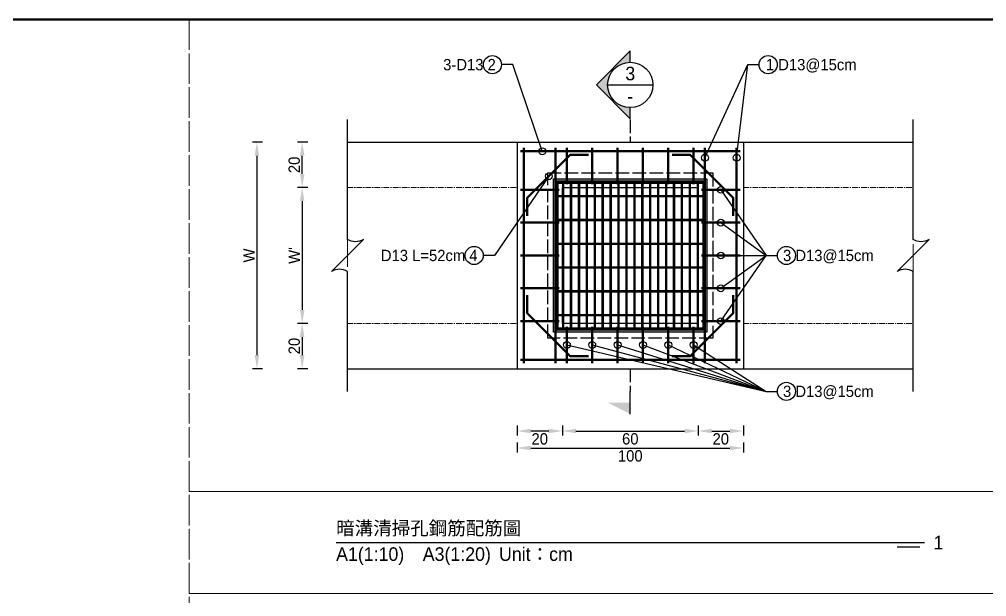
# Model space of a CAD drawing. Extents: x -7340 to 3675, y -3342 to 777.
# Drawn here: x -855 to -427.5, y -254.9 to 0 of the extents above; entities that cross this region are included whole.
import ezdxf
from ezdxf import colors
from ezdxf.entities.mleader import LeaderData, LeaderLine
from ezdxf.math import Vec2, Vec3

# ---------------------------------------------------------------- set-up
doc = ezdxf.new("R2010")
doc.units = 0
doc.header["$MEASUREMENT"] = 0
doc.linetypes.add('ACAD_ISO02W100', pattern=[15, 12, -3])
doc.linetypes.add('CENTERX2', pattern=[4, 2.5, -0.5, 0.5, -0.5])
for name, color, linetype, lineweight in [('一、3.基本-變更', 1, 'Continuous', 50), ('二、1.繪圖-既有設施', 8, 'Continuous', 20), ('二、2.繪圖-施作項目', 181, 'Continuous', 30), ('二、5.繪圖-鋼筋', 60, 'Continuous', 50), ('二、6.繪圖-其他施作項目', 35, 'Continuous', 30)]:
    doc.layers.add(name, color=color, linetype=linetype, lineweight=lineweight)
doc.layers.add('一、4.基本-隱藏', color=9, linetype='ACAD_ISO02W100', lineweight=20, plot=False)
doc.layers.add('三、3.文字-註解文字', color=2, linetype='Continuous')
doc.styles.add('次圖名(詳圖)', font='MS PGothic.ttf', dxfattribs={"height": 6})
doc.styles.add('註解文字(詳圖)', font='MS PGothic.ttf', dxfattribs={"height": 5})
doc.dimstyles.new('註解文字(詳圖)', dxfattribs={"dimtxt": 5, "dimasz": 6, "dimexe": 2, "dimexo": 5, "dimgap": 1, "dimtad": 2, "dimzin": 0, "dimdsep": 46, "dimtxsty": '註解文字(詳圖)', "dimcen": 0.1, "dimclrd": 144, "dimclre": 144, "dimclrt": 256, "dimadec": 0, "dimazin": 0, "dimtfac": 1, "dimtofl": 0, "dimtmove": 0, "dimatfit": 3, "dimfxlon": 1, "dimtolj": 1, "dimtzin": 0, "dimlwd": -1, "dimlwe": -1, "dimarcsym": 1})
pattern_1 = [(45, (-2020.3608, 109.4043), (-2.65165, 2.65165), []), (45, (-2019.477, 109.4043), (-2.65165, 2.65165), []), (45, (-2018.593, 109.4043), (-2.65165, 2.65165), []), (45, (-2017.709, 109.4043), (-2.65165, 2.65165), [])]

# ---------------------------------------------------------------- blocks, each defined once
blk = doc.blocks.new('*D82')
at = {"layer": 'Defpoints', "color": 0, "transparency": 16777216}
for p in [(-635, -134.25), (-615, -134.25), (-635, -181.75)]:
    blk.add_point(p, dxfattribs=at)
at = {"layer": '三、3.文字-註解文字', "color": 144, "transparency": 16777216}
for p, q in [((-635, -179.25), (-635, -183.75)), ((-615, -179.25), (-615, -183.75)), ((-621, -181.75), (-629, -181.75))]:
    blk.add_line(p, q, dxfattribs=at)
for points in [[(-629, -180.75), (-629, -182.75), (-635, -181.75)], [(-621, -180.75), (-621, -182.75), (-615, -181.75)]]:
    blk.add_solid(points, dxfattribs=at)
at = {"layer": '三、3.文字-註解文字', "transparency": 16777216, "insert": (-625, -185.25), "char_height": 5, "attachment_point": 5, "style": '註解文字(詳圖)'}
blk.add_mtext('\\A1;20', dxfattribs=at)
blk = doc.blocks.new('*D83')
at = {"layer": 'Defpoints', "color": 0, "transparency": 16777216}
for p in [(-615, -134.25), (-555, -134.25), (-555, -181.75)]:
    blk.add_point(p, dxfattribs=at)
at = {"layer": '三、3.文字-註解文字', "color": 144, "transparency": 16777216}
for p, q in [((-615, -179.25), (-615, -183.75)), ((-555, -179.25), (-555, -183.75)), ((-609, -181.75), (-561, -181.75))]:
    blk.add_line(p, q, dxfattribs=at)
for points in [[(-609, -180.75), (-609, -182.75), (-615, -181.75)], [(-561, -180.75), (-561, -182.75), (-555, -181.75)]]:
    blk.add_solid(points, dxfattribs=at)
at = {"layer": '三、3.文字-註解文字', "transparency": 16777216, "insert": (-585, -185.25), "char_height": 5, "attachment_point": 5, "style": '註解文字(詳圖)'}
blk.add_mtext('\\A1;60', dxfattribs=at)
blk = doc.blocks.new('*D84')
at = {"layer": 'Defpoints', "color": 0, "transparency": 16777216}
for p in [(-555, -134.25), (-535, -134.25), (-535, -181.75)]:
    blk.add_point(p, dxfattribs=at)
at = {"layer": '三、3.文字-註解文字', "color": 144, "transparency": 16777216}
for p, q in [((-555, -179.25), (-555, -183.75)), ((-535, -179.25), (-535, -183.75)), ((-549, -181.75), (-541, -181.75))]:
    blk.add_line(p, q, dxfattribs=at)
for points in [[(-549, -180.75), (-549, -182.75), (-555, -181.75)], [(-541, -180.75), (-541, -182.75), (-535, -181.75)]]:
    blk.add_solid(points, dxfattribs=at)
at = {"layer": '三、3.文字-註解文字', "transparency": 16777216, "insert": (-545, -185.25), "char_height": 5, "attachment_point": 5, "style": '註解文字(詳圖)'}
blk.add_mtext('\\A1;20', dxfattribs=at)
blk = doc.blocks.new('*D85')
at = {"layer": 'Defpoints', "color": 0, "transparency": 16777216}
for p in [(-635, -154.25), (-535, -154.25), (-535, -189.25)]:
    blk.add_point(p, dxfattribs=at)
at = {"layer": '三、3.文字-註解文字', "color": 144, "transparency": 16777216}
for p, q in [((-635, -186.75), (-635, -191.25)), ((-535, -186.75), (-535, -191.25)), ((-629, -189.25), (-541, -189.25))]:
    blk.add_line(p, q, dxfattribs=at)
for points in [[(-629, -188.25), (-629, -190.25), (-635, -189.25)], [(-541, -188.25), (-541, -190.25), (-535, -189.25)]]:
    blk.add_solid(points, dxfattribs=at)
at = {"layer": '三、3.文字-註解文字', "transparency": 16777216, "insert": (-585, -192.75), "char_height": 5, "attachment_point": 5, "style": '註解文字(詳圖)'}
blk.add_mtext('\\A1;100', dxfattribs=at)
blk = doc.blocks.new('*D86')
at = {"layer": 'Defpoints', "color": 0, "transparency": 16777216}
for p in [(-730, -54.25), (-710, -54.25), (-710, -74.25)]:
    blk.add_point(p, dxfattribs=at)
at = {"layer": '三、3.文字-註解文字', "color": 144, "transparency": 16777216}
for p, q in [((-727.5, -54.25), (-732, -54.25)), ((-730, -68.25), (-730, -60.25)), ((-727.5, -74.25), (-732, -74.25))]:
    blk.add_line(p, q, dxfattribs=at)
for points in [[(-731, -60.25), (-729, -60.25), (-730, -54.25)], [(-731, -68.25), (-729, -68.25), (-730, -74.25)]]:
    blk.add_solid(points, dxfattribs=at)
at = {"layer": '三、3.文字-註解文字', "transparency": 16777216, "insert": (-733.5, -64.25), "char_height": 5, "attachment_point": 5, "rotation": 90, "style": '註解文字(詳圖)'}
blk.add_mtext('\\A1;20', dxfattribs=at)
blk = doc.blocks.new('*D87')
at = {"layer": 'Defpoints', "color": 0, "transparency": 16777216}
for p in [(-710, -74.25), (-730, -134.25), (-710, -134.25)]:
    blk.add_point(p, dxfattribs=at)
at = {"layer": '三、3.文字-註解文字', "color": 144, "transparency": 16777216}
for p, q in [((-727.5, -74.25), (-732, -74.25)), ((-730, -80.25), (-730, -128.25)), ((-727.5, -134.25), (-732, -134.25))]:
    blk.add_line(p, q, dxfattribs=at)
for points in [[(-731, -80.25), (-729, -80.25), (-730, -74.25)], [(-731, -128.25), (-729, -128.25), (-730, -134.25)]]:
    blk.add_solid(points, dxfattribs=at)
at = {"layer": '三、3.文字-註解文字', "transparency": 16777216, "insert": (-733.5, -104.25), "char_height": 5, "attachment_point": 5, "rotation": 90, "style": '註解文字(詳圖)'}
blk.add_mtext("\\A1;W'", dxfattribs=at)
blk = doc.blocks.new('*D88')
at = {"layer": 'Defpoints', "color": 0, "transparency": 16777216}
for p in [(-710, -134.25), (-730, -154.25), (-710, -154.25)]:
    blk.add_point(p, dxfattribs=at)
at = {"layer": '三、3.文字-註解文字', "color": 144, "transparency": 16777216}
for p, q in [((-727.5, -134.25), (-732, -134.25)), ((-730, -140.25), (-730, -148.25)), ((-727.5, -154.25), (-732, -154.25))]:
    blk.add_line(p, q, dxfattribs=at)
for points in [[(-731, -140.25), (-729, -140.25), (-730, -134.25)], [(-731, -148.25), (-729, -148.25), (-730, -154.25)]]:
    blk.add_solid(points, dxfattribs=at)
at = {"layer": '三、3.文字-註解文字', "transparency": 16777216, "insert": (-733.5, -144.25), "char_height": 5, "attachment_point": 5, "rotation": 90, "style": '註解文字(詳圖)'}
blk.add_mtext('\\A1;20', dxfattribs=at)
blk = doc.blocks.new('*D89')
at = {"layer": 'Defpoints', "color": 0, "transparency": 16777216}
for p in [(-710, -54.25), (-750, -154.25), (-710, -154.25)]:
    blk.add_point(p, dxfattribs=at)
at = {"layer": '三、3.文字-註解文字', "color": 144, "transparency": 16777216}
for p, q in [((-747.5, -54.25), (-752, -54.25)), ((-750, -60.25), (-750, -148.25)), ((-747.5, -154.25), (-752, -154.25))]:
    blk.add_line(p, q, dxfattribs=at)
for points in [[(-751, -60.25), (-749, -60.25), (-750, -54.25)], [(-751, -148.25), (-749, -148.25), (-750, -154.25)]]:
    blk.add_solid(points, dxfattribs=at)
at = {"layer": '三、3.文字-註解文字', "transparency": 16777216, "insert": (-753.5, -104.25), "char_height": 5, "attachment_point": 5, "rotation": 90, "style": '註解文字(詳圖)'}
blk.add_mtext('\\A1;W', dxfattribs=at)
blk = doc.blocks.new('_Small')
at = {"color": 0, "linetype": 'ByBlock', "lineweight": -2}
blk.add_circle((0, 0), 0.25, dxfattribs=at)
blk = doc.blocks.new('*D182')
at = {"layer": 'Defpoints', "color": 0, "transparency": 16777216}
for p in [(-635, -134.25), (-615, -134.25), (-635, -181.75)]:
    blk.add_point(p, dxfattribs=at)
at = {"layer": '三、3.文字-註解文字', "color": 144, "transparency": 16777216}
for p, q in [((-635, -179.25), (-635, -183.75)), ((-615, -179.25), (-615, -183.75)), ((-621, -181.75), (-629, -181.75))]:
    blk.add_line(p, q, dxfattribs=at)
for points in [[(-629, -180.75), (-629, -182.75), (-635, -181.75)], [(-621, -180.75), (-621, -182.75), (-615, -181.75)]]:
    blk.add_solid(points, dxfattribs=at)
at = {"layer": '三、3.文字-註解文字', "transparency": 16777216, "insert": (-625, -185.25), "char_height": 5, "attachment_point": 5, "style": '註解文字(詳圖)'}
blk.add_mtext('\\A1;20', dxfattribs=at)
blk = doc.blocks.new('*D197')
at = {"layer": 'Defpoints', "color": 0, "transparency": 16777216}
for p in [(-635, -134.25), (-615, -134.25), (-635, -181.75)]:
    blk.add_point(p, dxfattribs=at)
at = {"layer": '三、3.文字-註解文字', "color": 144, "transparency": 16777216}
for p, q in [((-635, -179.25), (-635, -183.75)), ((-615, -179.25), (-615, -183.75)), ((-621, -181.75), (-629, -181.75))]:
    blk.add_line(p, q, dxfattribs=at)
for points in [[(-629, -180.75), (-629, -182.75), (-635, -181.75)], [(-621, -180.75), (-621, -182.75), (-615, -181.75)]]:
    blk.add_solid(points, dxfattribs=at)
at = {"layer": '三、3.文字-註解文字', "transparency": 16777216, "insert": (-625, -185.25), "char_height": 5, "attachment_point": 5, "style": '註解文字(詳圖)'}
blk.add_mtext('\\A1;20', dxfattribs=at)
blk = doc.blocks.new('*D216')
at = {"layer": 'Defpoints', "color": 0, "transparency": 16777216}
for p in [(-635, -134.25), (-615, -134.25), (-635, -181.75)]:
    blk.add_point(p, dxfattribs=at)
at = {"layer": '三、3.文字-註解文字', "color": 144, "transparency": 16777216}
for p, q in [((-635, -179.25), (-635, -183.75)), ((-615, -179.25), (-615, -183.75)), ((-621, -181.75), (-629, -181.75))]:
    blk.add_line(p, q, dxfattribs=at)
for points in [[(-629, -180.75), (-629, -182.75), (-635, -181.75)], [(-621, -180.75), (-621, -182.75), (-615, -181.75)]]:
    blk.add_solid(points, dxfattribs=at)
at = {"layer": '三、3.文字-註解文字', "transparency": 16777216, "insert": (-625, -185.25), "char_height": 5, "attachment_point": 5, "style": '註解文字(詳圖)'}
blk.add_mtext('\\A1;20', dxfattribs=at)
blk = doc.blocks.new('*D248')
at = {"layer": 'Defpoints', "color": 0, "transparency": 16777216}
for p in [(-635, -134.25), (-615, -134.25), (-635, -181.75)]:
    blk.add_point(p, dxfattribs=at)
at = {"layer": '三、3.文字-註解文字', "color": 144, "transparency": 16777216}
for p, q in [((-635, -179.25), (-635, -183.75)), ((-615, -179.25), (-615, -183.75)), ((-621, -181.75), (-629, -181.75))]:
    blk.add_line(p, q, dxfattribs=at)
for points in [[(-629, -180.75), (-629, -182.75), (-635, -181.75)], [(-621, -180.75), (-621, -182.75), (-615, -181.75)]]:
    blk.add_solid(points, dxfattribs=at)
at = {"layer": '三、3.文字-註解文字', "transparency": 16777216, "insert": (-625, -185.25), "char_height": 5, "attachment_point": 5, "style": '註解文字(詳圖)'}
blk.add_mtext('\\A1;20', dxfattribs=at)
blk = doc.blocks.new('*D263')
at = {"layer": 'Defpoints', "color": 0, "transparency": 16777216}
for p in [(-635, -134.25), (-615, -134.25), (-635, -181.75)]:
    blk.add_point(p, dxfattribs=at)
at = {"layer": '三、3.文字-註解文字', "color": 144, "transparency": 16777216}
for p, q in [((-635, -179.25), (-635, -183.75)), ((-615, -179.25), (-615, -183.75)), ((-621, -181.75), (-629, -181.75))]:
    blk.add_line(p, q, dxfattribs=at)
for points in [[(-629, -180.75), (-629, -182.75), (-635, -181.75)], [(-621, -180.75), (-621, -182.75), (-615, -181.75)]]:
    blk.add_solid(points, dxfattribs=at)
at = {"layer": '三、3.文字-註解文字', "transparency": 16777216, "insert": (-625, -185.25), "char_height": 5, "attachment_point": 5, "style": '註解文字(詳圖)'}
blk.add_mtext('\\A1;20', dxfattribs=at)
blk = doc.blocks.new('*D295')
at = {"layer": 'Defpoints', "color": 0, "transparency": 16777216}
for p in [(-635, -134.25), (-615, -134.25), (-635, -181.75)]:
    blk.add_point(p, dxfattribs=at)
at = {"layer": '三、3.文字-註解文字', "color": 144, "transparency": 16777216}
for p, q in [((-635, -179.25), (-635, -183.75)), ((-615, -179.25), (-615, -183.75)), ((-621, -181.75), (-629, -181.75))]:
    blk.add_line(p, q, dxfattribs=at)
for points in [[(-629, -180.75), (-629, -182.75), (-635, -181.75)], [(-621, -180.75), (-621, -182.75), (-615, -181.75)]]:
    blk.add_solid(points, dxfattribs=at)
at = {"layer": '三、3.文字-註解文字', "transparency": 16777216, "insert": (-625, -185.25), "char_height": 5, "attachment_point": 5, "style": '註解文字(詳圖)'}
blk.add_mtext('\\A1;20', dxfattribs=at)

msp = doc.modelspace()

# ---------------------------------------------------------------- hatches: boundary and pattern name
at = {"layer": '三、3.文字-註解文字'}
h = msp.add_hatch(color=256, dxfattribs=at)
h.dxf.hatch_style = 1
h.paths.add_polyline_path([(-585, -13.943), (-600, -28.943), (-585, -43.943), (-585, -38.943, -0.4142136), (-595, -28.943, -0.4142136), (-585, -18.943)])
h = msp.add_hatch(color=256, dxfattribs=at)
h.dxf.hatch_style = 1
h.paths.add_polyline_path([(-595, -169.25), (-585, -174.25), (-585, -169.25)])
at = {"layer": '二、6.繪圖-其他施作項目'}
h = msp.add_hatch(color=256, dxfattribs=at)
h.dxf.hatch_style = 1
h.paths.add_polyline_path([(-618.9, -138.15), (-551.1, -138.15), (-551.1, -70.35), (-618.9, -70.35)])
h.paths.add_polyline_path([(-618, -137.25), (-552, -137.25), (-552, -71.25), (-618, -71.25)], flags=16)
h = msp.add_hatch(dxfattribs=at)
h.set_pattern_fill('ANSI34', color=256, scale=5)
h.set_pattern_definition(pattern_1)
h.paths.add_polyline_path([(-553, -77.75), (-617, -77.75), (-617, -78.25), (-553, -78.25)])
h = msp.add_hatch(dxfattribs=at)
h.set_pattern_fill('ANSI34', color=256, scale=5)
h.set_pattern_definition(pattern_1)
h.paths.add_polyline_path([(-553, -88.25), (-617, -88.25), (-617, -88.75), (-553, -88.75)])
h = msp.add_hatch(dxfattribs=at)
h.set_pattern_fill('ANSI34', color=256, scale=5)
h.set_pattern_definition(pattern_1)
h.paths.add_polyline_path([(-553, -98.75), (-617, -98.75), (-617, -99.25), (-553, -99.25)])
h = msp.add_hatch(dxfattribs=at)
h.set_pattern_fill('ANSI34', color=256, scale=5)
h.set_pattern_definition(pattern_1)
h.paths.add_polyline_path([(-553, -109.25), (-617, -109.25), (-617, -109.75), (-553, -109.75)])
h = msp.add_hatch(dxfattribs=at)
h.set_pattern_fill('ANSI34', color=256, scale=5)
h.set_pattern_definition(pattern_1)
h.paths.add_polyline_path([(-553, -119.75), (-617, -119.75), (-617, -120.25), (-553, -120.25)])
h = msp.add_hatch(dxfattribs=at)
h.set_pattern_fill('ANSI34', color=256, scale=5)
h.set_pattern_definition(pattern_1)
h.paths.add_polyline_path([(-553, -130.25), (-617, -130.25), (-617, -130.75), (-553, -130.75)])

# ---------------------------------------------------------------- linework, layer by layer
at = {"layer": '一、3.基本-變更'}
msp.add_lwpolyline([(-3420, 0), (0, 0), (0, -507), (-3420, -507)], close=True, dxfattribs=at)
at = {"layer": '一、4.基本-隱藏'}
for points in [[(-780, 0), (0, 0), (0, -507), (-780, -507)], [(-780, 0), (-390, 0), (-390, -208.5), (-780, -208.5)], [(-710, -54.25), (-460, -54.25), (-460, -154.25), (-710, -154.25)], [(-780, -208.5), (-390, -208.5), (-390, -253.5), (-780, -253.5)], [(-780, -253.5), (-390, -253.5), (-390, -462), (-780, -462)]]:
    msp.add_lwpolyline(points, close=True, dxfattribs=at)
at = {"layer": '三、3.文字-註解文字'}
for points in [[(-585, -18.943), (-585, -13.943), (-600, -28.943), (-585, -43.943), (-585, -38.943)], [(-595, -28.943), (-575, -28.943)], [(-585, -174.25), (-585, -164.25)], [(-715, -231), (-455, -231)], [(-457, -233), (-467, -233)]]:
    msp.add_lwpolyline(points, dxfattribs=at)
for points in [[(-710, -164.25), (-710, -111.321, 0.2828427), (-717.071, -111.321), (-702.929, -97.179, -0.2828427), (-710, -97.179), (-710, -44.25)], [(-460, -164.25), (-460, -111.321, 0.2828427), (-467.071, -111.321), (-452.929, -97.179, -0.2828427), (-460, -97.179), (-460, -44.25)]]:
    msp.add_lwpolyline(points, format="xyb", dxfattribs=at)
at = {"layer": '三、3.文字-註解文字', "linetype": 'ACAD_ISO02W100', "ltscale": 0.5}
for points in [[(-585, -44.25), (-585, -54.25)], [(-585, -154.25), (-585, -164.25)]]:
    msp.add_lwpolyline(points, dxfattribs=at)
at = {"layer": '三、3.文字-註解文字'}
for centre, radius in [((-645.93, -20), 4), ((-524.07, -20), 4), ((-585, -28.943), 10), ((-654, -104.25), 4), ((-516, -104.25), 4), ((-516, -164.25), 4)]:
    msp.add_circle(centre, radius, dxfattribs=at)
at = {"layer": '二、1.繪圖-既有設施', "linetype": 'CENTERX2'}
for points in [[(-710, -74.25), (-635, -74.25)], [(-535, -74.25), (-460, -74.25)], [(-710, -134.25), (-635, -134.25)], [(-535, -134.25), (-460, -134.25)]]:
    msp.add_lwpolyline(points, dxfattribs=at)
at = {"layer": '二、2.繪圖-施作項目'}
for points in [[(-710, -54.25), (-460, -54.25)], [(-635, -54.25), (-635, -154.25)], [(-535, -54.25), (-535, -154.25)], [(-710, -154.25), (-460, -154.25)]]:
    msp.add_lwpolyline(points, dxfattribs=at)
msp.add_lwpolyline([(-615, -74.25), (-555, -74.25), (-555, -134.25), (-615, -134.25)], close=True, dxfattribs=at)
at = {"layer": '二、5.繪圖-鋼筋'}
for points in [[(-633.5, -58.25), (-536.5, -58.25)], [(-632, -56.75), (-632, -151.75)], [(-630.5, -86.75), (-630.5, -78.75), (-611.5, -59.75), (-603.5, -59.75)], [(-618, -151.75), (-618, -56.75)], [(-613, -72.75), (-613, -56.75)], [(-601.8, -72.75), (-601.8, -56.75)], [(-590.6, -72.75), (-590.6, -56.75)], [(-579.4, -72.75), (-579.4, -56.75)], [(-568.2, -72.75), (-568.2, -56.75)], [(-539.5, -86.75), (-539.5, -78.75), (-558.5, -59.75), (-566.5, -59.75)], [(-557, -72.75), (-557, -56.75)], [(-552, -151.75), (-552, -56.75)], [(-538, -56.75), (-538, -151.75)], [(-633.5, -75.25), (-616.5, -75.25)], [(-553.5, -75.25), (-536.5, -75.25)], [(-633.5, -89.75), (-616.5, -89.75)], [(-553.5, -89.75), (-536.5, -89.75)], [(-633.5, -104.25), (-616.5, -104.25)], [(-553.5, -104.25), (-536.5, -104.25)], [(-633.5, -118.75), (-616.5, -118.75)], [(-553.5, -118.75), (-536.5, -118.75)], [(-630.5, -121.75), (-630.5, -129.75), (-611.5, -148.75), (-603.5, -148.75)], [(-539.5, -121.75), (-539.5, -129.75), (-558.5, -148.75), (-566.5, -148.75)], [(-633.5, -133.25), (-616.5, -133.25)], [(-613, -151.75), (-613, -135.75)], [(-601.8, -151.75), (-601.8, -135.75)], [(-590.6, -151.75), (-590.6, -135.75)], [(-579.4, -151.75), (-579.4, -135.75)], [(-568.2, -151.75), (-568.2, -135.75)], [(-557, -151.75), (-557, -135.75)], [(-553.5, -133.25), (-536.5, -133.25)], [(-633.5, -150.25), (-536.5, -150.25)]]:
    msp.add_lwpolyline(points, dxfattribs=at)
at = {"layer": '二、6.繪圖-其他施作項目', "linetype": 'ACAD_ISO02W100', "ltscale": 0.5}
for points in [[(-621.5, -67.75), (-548.5, -67.75), (-548.5, -140.75), (-621.5, -140.75)], [(-615, -74.25), (-555, -74.25), (-555, -134.25), (-615, -134.25)]]:
    msp.add_lwpolyline(points, close=True, dxfattribs=at)
at = {"layer": '二、6.繪圖-其他施作項目'}
for points in [[(-618.9, -70.35), (-551.1, -70.35), (-551.1, -138.15), (-618.9, -138.15)], [(-618, -71.25), (-552, -71.25), (-552, -137.25), (-618, -137.25)], [(-617.5, -71.75), (-552.5, -71.75), (-552.5, -136.75), (-617.5, -136.75)]]:
    msp.add_lwpolyline(points, close=True, dxfattribs=at)
for points in [[(-617.5, -71.75), (-552.5, -71.75)], [(-617.5, -71.75), (-617.5, -136.75)], [(-617, -71.75), (-617, -136.75)], [(-617, -72.25), (-553, -72.25)], [(-615, -72.25), (-615, -77.75)], [(-614.5, -72.25), (-614.5, -77.75)], [(-611.5, -72.25), (-611.5, -77.75)], [(-611, -72.25), (-611, -77.75)], [(-608, -72.25), (-608, -77.75)], [(-607.5, -72.25), (-607.5, -77.75)], [(-604.5, -72.25), (-604.5, -77.75)], [(-604, -72.25), (-604, -77.75)], [(-601, -72.25), (-601, -77.75)], [(-600.5, -72.25), (-600.5, -77.75)], [(-597.5, -72.25), (-597.5, -77.75)], [(-597, -72.25), (-597, -77.75)], [(-594, -72.25), (-594, -77.75)], [(-593.5, -72.25), (-593.5, -77.75)], [(-590.5, -72.25), (-590.5, -77.75)], [(-590, -72.25), (-590, -77.75)], [(-587, -72.25), (-587, -77.75)], [(-586.5, -72.25), (-586.5, -77.75)], [(-583.5, -72.25), (-583.5, -77.75)], [(-583, -72.25), (-583, -77.75)], [(-580, -72.25), (-580, -77.75)], [(-579.5, -72.25), (-579.5, -77.75)], [(-576.5, -72.25), (-576.5, -77.75)], [(-576, -72.25), (-576, -77.75)], [(-573, -72.25), (-573, -77.75)], [(-572.5, -72.25), (-572.5, -77.75)], [(-569.5, -72.25), (-569.5, -77.75)], [(-569, -72.25), (-569, -77.75)], [(-566, -72.25), (-566, -77.75)], [(-565.5, -72.25), (-565.5, -77.75)], [(-562.5, -72.25), (-562.5, -77.75)], [(-562, -72.25), (-562, -77.75)], [(-559, -72.25), (-559, -77.75)], [(-558.5, -72.25), (-558.5, -77.75)], [(-555.5, -72.25), (-555.5, -77.75)], [(-555, -72.25), (-555, -77.75)], [(-553, -71.75), (-553, -136.75)], [(-552.5, -71.75), (-552.5, -136.75)], [(-617, -77.75), (-553, -77.75)], [(-617, -78.25), (-553, -78.25)], [(-615, -78.25), (-615, -88.25)], [(-614.5, -78.25), (-614.5, -88.25)], [(-611.5, -78.25), (-611.5, -88.25)], [(-611, -78.25), (-611, -88.25)], [(-608, -78.25), (-608, -88.25)], [(-607.5, -78.25), (-607.5, -88.25)], [(-604.5, -78.25), (-604.5, -88.25)], [(-604, -78.25), (-604, -88.25)], [(-601, -78.25), (-601, -88.25)], [(-600.5, -78.25), (-600.5, -88.25)], [(-597.5, -78.25), (-597.5, -88.25)], [(-597, -78.25), (-597, -88.25)], [(-594, -78.25), (-594, -88.25)], [(-593.5, -78.25), (-593.5, -88.25)], [(-590.5, -78.25), (-590.5, -88.25)], [(-590, -78.25), (-590, -88.25)], [(-587, -78.25), (-587, -88.25)], [(-586.5, -78.25), (-586.5, -88.25)], [(-583.5, -78.25), (-583.5, -88.25)], [(-583, -78.25), (-583, -88.25)], [(-580, -78.25), (-580, -88.25)], [(-579.5, -78.25), (-579.5, -88.25)], [(-576.5, -78.25), (-576.5, -88.25)], [(-576, -78.25), (-576, -88.25)], [(-573, -78.25), (-573, -88.25)], [(-572.5, -78.25), (-572.5, -88.25)], [(-569.5, -78.25), (-569.5, -88.25)], [(-569, -78.25), (-569, -88.25)], [(-566, -78.25), (-566, -88.25)], [(-565.5, -78.25), (-565.5, -88.25)], [(-562.5, -78.25), (-562.5, -88.25)], [(-562, -78.25), (-562, -88.25)], [(-559, -78.25), (-559, -88.25)], [(-558.5, -78.25), (-558.5, -88.25)], [(-555.5, -78.25), (-555.5, -88.25)], [(-555, -78.25), (-555, -88.25)], [(-617, -88.25), (-553, -88.25)], [(-617, -88.75), (-553, -88.75)], [(-615, -88.75), (-615, -98.75)], [(-614.5, -88.75), (-614.5, -98.75)], [(-611.5, -88.75), (-611.5, -98.75)], [(-611, -88.75), (-611, -98.75)], [(-608, -88.75), (-608, -98.75)], [(-607.5, -88.75), (-607.5, -98.75)], [(-604.5, -88.75), (-604.5, -98.75)], [(-604, -88.75), (-604, -98.75)], [(-601, -88.75), (-601, -98.75)], [(-600.5, -88.75), (-600.5, -98.75)], [(-597.5, -88.75), (-597.5, -98.75)], [(-597, -88.75), (-597, -98.75)], [(-594, -88.75), (-594, -98.75)], [(-593.5, -88.75), (-593.5, -98.75)], [(-590.5, -88.75), (-590.5, -98.75)], [(-590, -88.75), (-590, -98.75)], [(-587, -88.75), (-587, -98.75)], [(-586.5, -88.75), (-586.5, -98.75)], [(-583.5, -88.75), (-583.5, -98.75)], [(-583, -88.75), (-583, -98.75)], [(-580, -88.75), (-580, -98.75)], [(-579.5, -88.75), (-579.5, -98.75)], [(-576.5, -88.75), (-576.5, -98.75)], [(-576, -88.75), (-576, -98.75)], [(-573, -88.75), (-573, -98.75)], [(-572.5, -88.75), (-572.5, -98.75)], [(-569.5, -88.75), (-569.5, -98.75)], [(-569, -88.75), (-569, -98.75)], [(-566, -88.75), (-566, -98.75)], [(-565.5, -88.75), (-565.5, -98.75)], [(-562.5, -88.75), (-562.5, -98.75)], [(-562, -88.75), (-562, -98.75)], [(-559, -88.75), (-559, -98.75)], [(-558.5, -88.75), (-558.5, -98.75)], [(-555.5, -88.75), (-555.5, -98.75)], [(-555, -88.75), (-555, -98.75)], [(-617, -98.75), (-553, -98.75)], [(-617, -99.25), (-553, -99.25)], [(-615, -99.25), (-615, -109.25)], [(-614.5, -99.25), (-614.5, -109.25)], [(-611.5, -99.25), (-611.5, -109.25)], [(-611, -99.25), (-611, -109.25)], [(-608, -99.25), (-608, -109.25)], [(-607.5, -99.25), (-607.5, -109.25)], [(-604.5, -99.25), (-604.5, -109.25)], [(-604, -99.25), (-604, -109.25)], [(-601, -99.25), (-601, -109.25)], [(-600.5, -99.25), (-600.5, -109.25)], [(-597.5, -99.25), (-597.5, -109.25)], [(-597, -99.25), (-597, -109.25)], [(-594, -99.25), (-594, -109.25)], [(-593.5, -99.25), (-593.5, -109.25)], [(-590.5, -99.25), (-590.5, -109.25)], [(-590, -99.25), (-590, -109.25)], [(-587, -99.25), (-587, -109.25)], [(-586.5, -99.25), (-586.5, -109.25)], [(-583.5, -99.25), (-583.5, -109.25)], [(-583, -99.25), (-583, -109.25)], [(-580, -99.25), (-580, -109.25)], [(-579.5, -99.25), (-579.5, -109.25)], [(-576.5, -99.25), (-576.5, -109.25)], [(-576, -99.25), (-576, -109.25)], [(-573, -99.25), (-573, -109.25)], [(-572.5, -99.25), (-572.5, -109.25)], [(-569.5, -99.25), (-569.5, -109.25)], [(-569, -99.25), (-569, -109.25)], [(-566, -99.25), (-566, -109.25)], [(-565.5, -99.25), (-565.5, -109.25)], [(-562.5, -99.25), (-562.5, -109.25)], [(-562, -99.25), (-562, -109.25)], [(-559, -99.25), (-559, -109.25)], [(-558.5, -99.25), (-558.5, -109.25)], [(-555.5, -99.25), (-555.5, -109.25)], [(-555, -99.25), (-555, -109.25)], [(-617, -109.25), (-553, -109.25)], [(-617, -109.75), (-553, -109.75)], [(-615, -109.75), (-615, -119.75)], [(-614.5, -109.75), (-614.5, -119.75)], [(-611.5, -109.75), (-611.5, -119.75)], [(-611, -109.75), (-611, -119.75)], [(-608, -109.75), (-608, -119.75)], [(-607.5, -109.75), (-607.5, -119.75)], [(-604.5, -109.75), (-604.5, -119.75)], [(-604, -109.75), (-604, -119.75)], [(-601, -109.75), (-601, -119.75)], [(-600.5, -109.75), (-600.5, -119.75)], [(-597.5, -109.75), (-597.5, -119.75)], [(-597, -109.75), (-597, -119.75)], [(-594, -109.75), (-594, -119.75)], [(-593.5, -109.75), (-593.5, -119.75)], [(-590.5, -109.75), (-590.5, -119.75)], [(-590, -109.75), (-590, -119.75)], [(-587, -109.75), (-587, -119.75)], [(-586.5, -109.75), (-586.5, -119.75)], [(-583.5, -109.75), (-583.5, -119.75)], [(-583, -109.75), (-583, -119.75)], [(-580, -109.75), (-580, -119.75)], [(-579.5, -109.75), (-579.5, -119.75)], [(-576.5, -109.75), (-576.5, -119.75)], [(-576, -109.75), (-576, -119.75)], [(-573, -109.75), (-573, -119.75)], [(-572.5, -109.75), (-572.5, -119.75)], [(-569.5, -109.75), (-569.5, -119.75)], [(-569, -109.75), (-569, -119.75)], [(-566, -109.75), (-566, -119.75)], [(-565.5, -109.75), (-565.5, -119.75)], [(-562.5, -109.75), (-562.5, -119.75)], [(-562, -109.75), (-562, -119.75)], [(-559, -109.75), (-559, -119.75)], [(-558.5, -109.75), (-558.5, -119.75)], [(-555.5, -109.75), (-555.5, -119.75)], [(-555, -109.75), (-555, -119.75)], [(-617, -119.75), (-553, -119.75)], [(-617, -120.25), (-553, -120.25)], [(-615, -120.25), (-615, -130.25)], [(-614.5, -120.25), (-614.5, -130.25)], [(-611.5, -120.25), (-611.5, -130.25)], [(-611, -120.25), (-611, -130.25)], [(-608, -120.25), (-608, -130.25)], [(-607.5, -120.25), (-607.5, -130.25)], [(-604.5, -120.25), (-604.5, -130.25)], [(-604, -120.25), (-604, -130.25)], [(-601, -120.25), (-601, -130.25)], [(-600.5, -120.25), (-600.5, -130.25)], [(-597.5, -120.25), (-597.5, -130.25)], [(-597, -120.25), (-597, -130.25)], [(-594, -120.25), (-594, -130.25)], [(-593.5, -120.25), (-593.5, -130.25)], [(-590.5, -120.25), (-590.5, -130.25)], [(-590, -120.25), (-590, -130.25)], [(-587, -120.25), (-587, -130.25)], [(-586.5, -120.25), (-586.5, -130.25)], [(-583.5, -120.25), (-583.5, -130.25)], [(-583, -120.25), (-583, -130.25)], [(-580, -120.25), (-580, -130.25)], [(-579.5, -120.25), (-579.5, -130.25)], [(-576.5, -120.25), (-576.5, -130.25)], [(-576, -120.25), (-576, -130.25)], [(-573, -120.25), (-573, -130.25)], [(-572.5, -120.25), (-572.5, -130.25)], [(-569.5, -120.25), (-569.5, -130.25)], [(-569, -120.25), (-569, -130.25)], [(-566, -120.25), (-566, -130.25)], [(-565.5, -120.25), (-565.5, -130.25)], [(-562.5, -120.25), (-562.5, -130.25)], [(-562, -120.25), (-562, -130.25)], [(-559, -120.25), (-559, -130.25)], [(-558.5, -120.25), (-558.5, -130.25)], [(-555.5, -120.25), (-555.5, -130.25)], [(-555, -120.25), (-555, -130.25)], [(-617, -130.25), (-553, -130.25)], [(-617, -130.75), (-553, -130.75)], [(-615, -130.75), (-615, -136.25)], [(-614.5, -130.75), (-614.5, -136.25)], [(-611.5, -130.75), (-611.5, -136.25)], [(-611, -130.75), (-611, -136.25)], [(-608, -130.75), (-608, -136.25)], [(-607.5, -130.75), (-607.5, -136.25)], [(-604.5, -130.75), (-604.5, -136.25)], [(-604, -130.75), (-604, -136.25)], [(-601, -130.75), (-601, -136.25)], [(-600.5, -130.75), (-600.5, -136.25)], [(-597.5, -130.75), (-597.5, -136.25)], [(-597, -130.75), (-597, -136.25)], [(-594, -130.75), (-594, -136.25)], [(-593.5, -130.75), (-593.5, -136.25)], [(-590.5, -130.75), (-590.5, -136.25)], [(-590, -130.75), (-590, -136.25)], [(-587, -130.75), (-587, -136.25)], [(-586.5, -130.75), (-586.5, -136.25)], [(-583.5, -130.75), (-583.5, -136.25)], [(-583, -130.75), (-583, -136.25)], [(-580, -130.75), (-580, -136.25)], [(-579.5, -130.75), (-579.5, -136.25)], [(-576.5, -130.75), (-576.5, -136.25)], [(-576, -130.75), (-576, -136.25)], [(-573, -130.75), (-573, -136.25)], [(-572.5, -130.75), (-572.5, -136.25)], [(-569.5, -130.75), (-569.5, -136.25)], [(-569, -130.75), (-569, -136.25)], [(-566, -130.75), (-566, -136.25)], [(-565.5, -130.75), (-565.5, -136.25)], [(-562.5, -130.75), (-562.5, -136.25)], [(-562, -130.75), (-562, -136.25)], [(-559, -130.75), (-559, -136.25)], [(-558.5, -130.75), (-558.5, -136.25)], [(-555.5, -130.75), (-555.5, -136.25)], [(-555, -130.75), (-555, -136.25)], [(-617.5, -136.75), (-552.5, -136.75)], [(-617, -136.25), (-553, -136.25)]]:
    msp.add_lwpolyline(points, dxfattribs=at)

# ---------------------------------------------------------------- texts
at = {"layer": '三、3.文字-註解文字', "char_height": 6}
for s, width, gutter_width, insert, attachment_point, style in [('3', 6.60394, 25, (-585, -23.943), 5, '註解文字(詳圖)'), ('-', 6.60394, 25, (-585, -33.943), 5, '註解文字(詳圖)'), ('{\\fMS PGothic|b0|i0|c128|p34;暗溝}清掃孔{\\fMS PGothic|b0|i0|c128|p34;鋼筋配筋圖}', 113.35584, 15, (-715, -225), 4, '次圖名(詳圖)'), ('1', 3, 15, (-451, -231), 4, '次圖名(詳圖)'), ('A1(1:10)\u3000A3(1:20){\\fMS PGothic|b0|i0|c128|p34;^IUnit：cm}', 136.03259, 15, (-715, -237), 4, '次圖名(詳圖)')]:
    msp.add_mtext_dynamic_manual_height_columns(s, width=width, gutter_width=gutter_width, heights=[0], dxfattribs=dict(at, insert=insert, attachment_point=attachment_point, style=style))

# ---------------------------------------------------------------- dimensions: what is measured, and where the dimension line sits
at = {"layer": '三、3.文字-註解文字'}
for base, p1, p2, text, picture, middle in [((-750, -154.25), (-710, -54.25), (-710, -154.25), 'W', '*D89', (-753.5, -104.25)), ((-730, -54.25), (-710, -74.25), (-710, -54.25), '20', '*D86', (-733.5, -64.25)), ((-730, -134.25), (-710, -74.25), (-710, -134.25), "W'", '*D87', (-733.5, -104.25)), ((-730, -154.25), (-710, -134.25), (-710, -154.25), '20', '*D88', (-733.5, -144.25))]:
    dim = msp.add_linear_dim(base=base, p1=p1, p2=p2, angle=90, text=text, dimstyle='註解文字(詳圖)', dxfattribs=at)
    dim.commit()
    dim.dimension.update_dxf_attribs({"geometry": picture, "text_midpoint": middle})
for base, p1, p2, text, picture, middle in [((-635, -181.75), (-615, -134.25), (-635, -134.25), '20', '*D82', (-625, -185.25)), ((-635, -181.75), (-615, -134.25), (-635, -134.25), '20', '*D182', (-625, -185.25)), ((-635, -181.75), (-615, -134.25), (-635, -134.25), '20', '*D197', (-625, -185.25)), ((-635, -181.75), (-615, -134.25), (-635, -134.25), '20', '*D216', (-625, -185.25)), ((-635, -181.75), (-615, -134.25), (-635, -134.25), '20', '*D248', (-625, -185.25)), ((-635, -181.75), (-615, -134.25), (-635, -134.25), '20', '*D263', (-625, -185.25)), ((-635, -181.75), (-615, -134.25), (-635, -134.25), '20', '*D295', (-625, -185.25)), ((-555, -181.75), (-615, -134.25), (-555, -134.25), '60', '*D83', (-585, -185.25)), ((-535, -181.75), (-555, -134.25), (-535, -134.25), '20', '*D84', (-545, -185.25)), ((-535, -189.25), (-635, -154.25), (-535, -154.25), '100', '*D85', (-585, -192.75))]:
    dim = msp.add_linear_dim(base=base, p1=p1, p2=p2, text=text, dimstyle='註解文字(詳圖)', dxfattribs=at)
    dim.commit()
    dim.dimension.update_dxf_attribs({"geometry": picture, "text_midpoint": middle})

# ---------------------------------------------------------------- leaders
ml = msp.add_multileader_mtext('Standard', dxfattribs=at)
ml.set_content('{\\fMS PGothic|b0|i0|c128|p34;3-D13 }2{\\fMS PGothic|b0|i0|c128|p34; }', color=256, style='註解文字(詳圖)')
ml.set_leader_properties(color=144, linetype='ByLayer', lineweight=-1)
ml.set_arrow_properties(name='SMALL')
ml.build(insert=Vec2(0, 0))
ml.multileader.update_dxf_attribs({"dogleg_length": 5, "arrow_head_size": 6})
ctx = ml.context
ctx.base_point, ctx.char_height, ctx.arrow_head_size, ctx.landing_gap_size, ctx.plane_origin = Vec3(-671.305, -20), 5, 6, 2.5, Vec3(-735.339, -67.835)
ctx.text_align_type = 2
notes = []
notes.append((ctx, [(1, (1, 1, 0), (-636.93, -20), (-1, 0), 5, [(0, [(-623.884, -58.25)], 0, [])])]))
ctx.mtext.insert, ctx.mtext.width, ctx.mtext.alignment, ctx.mtext.flow_direction = Vec3(-644.43, -17.486), 42.33146, 3, 5
ml = msp.add_multileader_mtext('Standard', dxfattribs=at)
ml.set_content('{\\fMS PGothic|b0|i0|c128|p34;1 }D13@15cm', color=256, style='註解文字(詳圖)')
ml.set_leader_properties(color=144, linetype='ByLayer', lineweight=-1)
ml.set_arrow_properties(name='SMALL')
ml.build(insert=Vec2(0, 0))
ml.multileader.update_dxf_attribs({"dogleg_length": 5, "arrow_head_size": 6})
ctx = ml.context
ctx.base_point, ctx.char_height, ctx.arrow_head_size, ctx.landing_gap_size, ctx.plane_origin = Vec3(-528.07, -20), 5, 6, 3, Vec3(-570.695, -67.835)
notes.append((ctx, [(0, (1, 1, 0), (-533.07, -20), (1, 0), 5, [(0, [(-552, -61.081)], 0, [])])]))
ctx.mtext.insert, ctx.mtext.flow_direction = Vec3(-525.07, -17.486), 5
ml = msp.add_multileader_mtext('Standard', dxfattribs=at)
ml.set_content('{\\fMS PGothic|b0|i0|c128|p34; }', color=256, style='註解文字(詳圖)')
ml.set_leader_properties(color=144, linetype='ByLayer', lineweight=-1)
ml.set_arrow_properties(name='SMALL')
ml.build(insert=Vec2(0, 0))
ml.multileader.update_dxf_attribs({"dogleg_length": 5, "arrow_head_size": 6})
ctx = ml.context
ctx.base_point, ctx.char_height, ctx.arrow_head_size, ctx.landing_gap_size, ctx.plane_origin = Vec3(-528.07, -20), 5, 6, 3, Vec3(-556.695, -67.835)
notes.append((ctx, [(0, (1, 1, 0), (-533.07, -20), (1, 0), 5, [(0, [(-538, -61.081)], 0, [])])]))
ctx.mtext.insert, ctx.mtext.flow_direction = Vec3(-525.07, -17.5), 5
ml = msp.add_multileader_mtext('Standard', dxfattribs=at)
ml.set_content('{\\fMS PGothic|b0|i0|c128|p34;D13 }L=52cm{\\fMS PGothic|b0|i0|c128|p34; 4 }', color=256, style='註解文字(詳圖)')
ml.set_leader_properties(color=144, linetype='ByLayer', lineweight=-1)
ml.set_arrow_properties(name='SMALL')
ml.build(insert=Vec2(0, 0))
ml.multileader.update_dxf_attribs({"dogleg_length": 5, "arrow_head_size": 6})
ctx = ml.context
ctx.base_point, ctx.char_height, ctx.arrow_head_size, ctx.landing_gap_size, ctx.plane_origin = Vec3(-698.153, -104.25), 5, 6, 2.5, Vec3(-743.409, -152.085)
ctx.text_align_type = 2
notes.append((ctx, [(1, (1, 1, 0), (-645, -104.25), (-1, 0), 5, [(0, [(-621, -69.25)], 0, [])])]))
ctx.mtext.insert, ctx.mtext.width, ctx.mtext.alignment, ctx.mtext.flow_direction = Vec3(-652.5, -101.736), 45.36597, 3, 5
ml = msp.add_multileader_mtext('Standard', dxfattribs=at)
ml.set_content('3{\\fMS PGothic|b0|i0|c128|p34; D13@15cm}', color=256, style='註解文字(詳圖)')
ml.set_leader_properties(color=144, linetype='ByLayer', lineweight=-1)
ml.set_arrow_properties(name='SMALL')
ml.build(insert=Vec2(0, 0))
ml.multileader.update_dxf_attribs({"dogleg_length": 5, "arrow_head_size": 6})
ctx = ml.context
ctx.base_point, ctx.char_height, ctx.arrow_head_size, ctx.landing_gap_size, ctx.plane_origin = Vec3(-520, -104.25), 5, 6, 2.5, Vec3(-562.625, -152.085)
notes.append((ctx, [(0, (1, 1, 0), (-525, -104.25), (1, 0), 5, [(0, [(-545, -75.25)], 0, [])])]))
ctx.mtext.insert, ctx.mtext.flow_direction = Vec3(-517.5, -101.736), 5
ml = msp.add_multileader_mtext('Standard', dxfattribs=at)
ml.set_content('{\\fMS PGothic|b0|i0|c128|p34; }', color=256, style='註解文字(詳圖)')
ml.set_leader_properties(color=144, linetype='ByLayer', lineweight=-1)
ml.set_arrow_properties(name='SMALL')
ml.build(insert=Vec2(0, 0))
ml.multileader.update_dxf_attribs({"dogleg_length": 5, "arrow_head_size": 6})
ctx = ml.context
ctx.base_point, ctx.char_height, ctx.arrow_head_size, ctx.landing_gap_size, ctx.plane_origin = Vec3(-520, -104.25), 5, 6, 3, Vec3(-548.625, -152.085)
notes.append((ctx, [(0, (1, 1, 0), (-525, -104.25), (1, 0), 5, [(0, [(-545, -89.75)], 0, [])])]))
ctx.mtext.insert, ctx.mtext.flow_direction = Vec3(-517, -101.75), 5
ml = msp.add_multileader_mtext('Standard', dxfattribs=at)
ml.set_content('{\\fMS PGothic|b0|i0|c128|p34; }', color=256, style='註解文字(詳圖)')
ml.set_leader_properties(color=144, linetype='ByLayer', lineweight=-1)
ml.set_arrow_properties(name='SMALL')
ml.build(insert=Vec2(0, 0))
ml.multileader.update_dxf_attribs({"dogleg_length": 5, "arrow_head_size": 6})
ctx = ml.context
ctx.base_point, ctx.char_height, ctx.arrow_head_size, ctx.landing_gap_size, ctx.plane_origin = Vec3(-520, -104.25), 5, 6, 3, Vec3(-548.625, -166.585)
notes.append((ctx, [(0, (1, 1, 0), (-525, -104.25), (1, 0), 5, [(0, [(-545, -104.25)], 0, [])])]))
ctx.mtext.insert, ctx.mtext.flow_direction = Vec3(-517, -101.75), 5
ml = msp.add_multileader_mtext('Standard', dxfattribs=at)
ml.set_content('{\\fMS PGothic|b0|i0|c128|p34; }', color=256, style='註解文字(詳圖)')
ml.set_leader_properties(color=144, linetype='ByLayer', lineweight=-1)
ml.set_arrow_properties(name='SMALL')
ml.build(insert=Vec2(0, 0))
ml.multileader.update_dxf_attribs({"dogleg_length": 5, "arrow_head_size": 6})
ctx = ml.context
ctx.base_point, ctx.char_height, ctx.arrow_head_size, ctx.landing_gap_size, ctx.plane_origin = Vec3(-520, -104.25), 5, 6, 3, Vec3(-548.625, -181.085)
notes.append((ctx, [(0, (1, 1, 0), (-525, -104.25), (1, 0), 5, [(0, [(-545, -118.75)], 0, [])])]))
ctx.mtext.insert, ctx.mtext.flow_direction = Vec3(-517, -101.75), 5
ml = msp.add_multileader_mtext('Standard', dxfattribs=at)
ml.set_content('{\\fMS PGothic|b0|i0|c128|p34; }', color=256, style='註解文字(詳圖)')
ml.set_leader_properties(color=144, linetype='ByLayer', lineweight=-1)
ml.set_arrow_properties(name='SMALL')
ml.build(insert=Vec2(0, 0))
ml.multileader.update_dxf_attribs({"dogleg_length": 5, "arrow_head_size": 6})
ctx = ml.context
ctx.base_point, ctx.char_height, ctx.arrow_head_size, ctx.landing_gap_size, ctx.plane_origin = Vec3(-520, -104.25), 5, 6, 3, Vec3(-548.625, -195.585)
notes.append((ctx, [(0, (1, 1, 0), (-525, -104.25), (1, 0), 5, [(0, [(-545, -133.25)], 0, [])])]))
ctx.mtext.insert, ctx.mtext.flow_direction = Vec3(-517, -101.75), 5
ml = msp.add_multileader_mtext('Standard', dxfattribs=at)
ml.set_content('{\\fMS PGothic|b0|i0|c128|p34; }', color=256, style='註解文字(詳圖)')
ml.set_leader_properties(color=144, linetype='ByLayer', lineweight=-1)
ml.set_arrow_properties(name='SMALL')
ml.build(insert=Vec2(0, 0))
ml.multileader.update_dxf_attribs({"dogleg_length": 5, "arrow_head_size": 6})
ctx = ml.context
ctx.base_point, ctx.char_height, ctx.arrow_head_size, ctx.landing_gap_size, ctx.plane_origin = Vec3(-520, -164.25), 5, 6, 3, Vec3(-548.625, -255.585)
notes.append((ctx, [(0, (1, 1, 0), (-525, -164.25), (1, 0), 5, [(0, [(-613, -143.75)], 0, [])])]))
ctx.mtext.insert, ctx.mtext.flow_direction = Vec3(-517, -161.75), 5
ml = msp.add_multileader_mtext('Standard', dxfattribs=at)
ml.set_content('{\\fMS PGothic|b0|i0|c128|p34; }', color=256, style='註解文字(詳圖)')
ml.set_leader_properties(color=144, linetype='ByLayer', lineweight=-1)
ml.set_arrow_properties(name='SMALL')
ml.build(insert=Vec2(0, 0))
ml.multileader.update_dxf_attribs({"dogleg_length": 5, "arrow_head_size": 6})
ctx = ml.context
ctx.base_point, ctx.char_height, ctx.arrow_head_size, ctx.landing_gap_size, ctx.plane_origin = Vec3(-520, -164.25), 5, 6, 3, Vec3(-548.625, -241.085)
notes.append((ctx, [(0, (1, 1, 0), (-525, -164.25), (1, 0), 5, [(0, [(-601.8, -143.75)], 0, [])])]))
ctx.mtext.insert, ctx.mtext.flow_direction = Vec3(-517, -161.75), 5
ml = msp.add_multileader_mtext('Standard', dxfattribs=at)
ml.set_content('{\\fMS PGothic|b0|i0|c128|p34; }', color=256, style='註解文字(詳圖)')
ml.set_leader_properties(color=144, linetype='ByLayer', lineweight=-1)
ml.set_arrow_properties(name='SMALL')
ml.build(insert=Vec2(0, 0))
ml.multileader.update_dxf_attribs({"dogleg_length": 5, "arrow_head_size": 6})
ctx = ml.context
ctx.base_point, ctx.char_height, ctx.arrow_head_size, ctx.landing_gap_size, ctx.plane_origin = Vec3(-520, -164.25), 5, 6, 3, Vec3(-548.625, -226.585)
notes.append((ctx, [(0, (1, 1, 0), (-525, -164.25), (1, 0), 5, [(0, [(-590.6, -143.75)], 0, [])])]))
ctx.mtext.insert, ctx.mtext.flow_direction = Vec3(-517, -161.75), 5
ml = msp.add_multileader_mtext('Standard', dxfattribs=at)
ml.set_content('{\\fMS PGothic|b0|i0|c128|p34; }', color=256, style='註解文字(詳圖)')
ml.set_leader_properties(color=144, linetype='ByLayer', lineweight=-1)
ml.set_arrow_properties(name='SMALL')
ml.build(insert=Vec2(0, 0))
ml.multileader.update_dxf_attribs({"dogleg_length": 5, "arrow_head_size": 6})
ctx = ml.context
ctx.base_point, ctx.char_height, ctx.arrow_head_size, ctx.landing_gap_size, ctx.plane_origin = Vec3(-520, -164.25), 5, 6, 3, Vec3(-548.625, -212.085)
notes.append((ctx, [(0, (1, 1, 0), (-525, -164.25), (1, 0), 5, [(0, [(-579.4, -143.75)], 0, [])])]))
ctx.mtext.insert, ctx.mtext.flow_direction = Vec3(-517, -161.75), 5
ml = msp.add_multileader_mtext('Standard', dxfattribs=at)
ml.set_content('3{\\fMS PGothic|b0|i0|c128|p34; D13@15cm}', color=256, style='註解文字(詳圖)')
ml.set_leader_properties(color=144, linetype='ByLayer', lineweight=-1)
ml.set_arrow_properties(name='SMALL')
ml.build(insert=Vec2(0, 0))
ml.multileader.update_dxf_attribs({"dogleg_length": 5, "arrow_head_size": 6})
ctx = ml.context
ctx.base_point, ctx.char_height, ctx.arrow_head_size, ctx.landing_gap_size, ctx.plane_origin = Vec3(-520, -164.25), 5, 6, 2.5, Vec3(-562.625, -212.085)
notes.append((ctx, [(0, (1, 1, 0), (-525, -164.25), (1, 0), 5, [(0, [(-568.2, -143.75)], 0, [])])]))
ctx.mtext.insert, ctx.mtext.flow_direction = Vec3(-517.5, -161.736), 5
ml = msp.add_multileader_mtext('Standard', dxfattribs=at)
ml.set_content('{\\fMS PGothic|b0|i0|c128|p34; }', color=256, style='註解文字(詳圖)')
ml.set_leader_properties(color=144, linetype='ByLayer', lineweight=-1)
ml.set_arrow_properties(name='SMALL')
ml.build(insert=Vec2(0, 0))
ml.multileader.update_dxf_attribs({"dogleg_length": 5, "arrow_head_size": 6})
ctx = ml.context
ctx.base_point, ctx.char_height, ctx.arrow_head_size, ctx.landing_gap_size, ctx.plane_origin = Vec3(-520, -164.25), 5, 6, 2.5, Vec3(-551.425, -212.085)
notes.append((ctx, [(0, (1, 1, 0), (-525, -164.25), (1, 0), 5, [(0, [(-557, -143.75)], 0, [])])]))
ctx.mtext.insert, ctx.mtext.flow_direction = Vec3(-517.5, -161.75), 5
for ctx, leaders in notes:
    for number, flags, end, landing, length, lines in leaders:
        leader = LeaderData()
        leader.index, (leader.has_last_leader_line, leader.has_dogleg_vector, leader.attachment_direction) = number, flags
        leader.last_leader_point, leader.dogleg_vector, leader.dogleg_length = Vec3(end), Vec3(landing), length
        for number, points, colour, breaks in lines:
            line = LeaderLine()
            line.index, line.vertices, line.color, line.breaks = number, Vec3.list(points), colors.encode_raw_color(colour), breaks
            leader.lines.append(line)
        ctx.leaders.append(leader)

doc.saveas('drawing.dxf')
